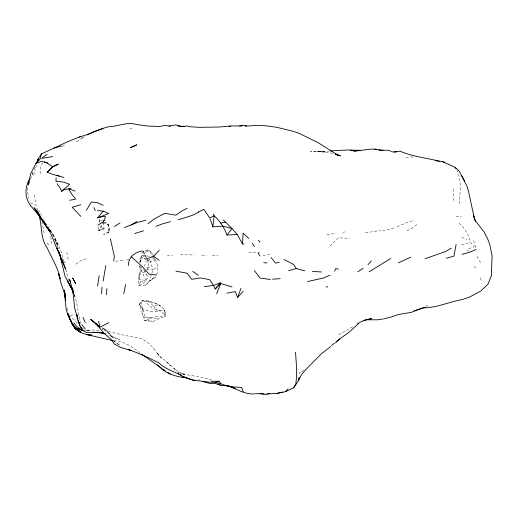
<?xml version="1.0" encoding="UTF-8"?>
<svg xmlns="http://www.w3.org/2000/svg" width="518" height="518" viewBox="0 0 518 518"><rect width="100%" height="100%" fill="white"/><g stroke="black" fill="none" stroke-linecap="round" stroke-linejoin="round"><path stroke-width="0.39" stroke-dasharray="2.59 1.94" d="M108.663 231.391L108.767 225.149L109.525 231.883L103.639 234.408L109.525 231.883L109.104 231.255L108.767 225.149M27.538 187.788L27.467 190.98L28.801 198.213M453.457 200.589L453.664 193.997L453.205 187.794M155.109 259.285L157.867 266.265L157.647 272.604L155.309 277.719L149.508 280.834L145.629 285.068L138.74 285.282L138.895 274.708L141.013 269.464L140.611 264.925M103.27 222.526L104.092 228.749L98.601 230.853L98.893 226.327M99.139 222.552L99.339 219.535L101.891 221.011M459.356 203.645C459.932 192.612 461.939 180.711 456.908 170.39M139.381 304.312L142.69 308.864L149.514 311.396L157.472 311.305L164.776 310.075L164.335 315.773L164.776 316.731L158.793 318.531L153.574 321.361L144.613 320.694L139.381 304.312L142.372 300.155C150.57 301.042 159.46 303.257 164.776 310.075L165.514 315.948L164.776 316.731L159.175 316.362L150.11 317.521L144.846 316.951L142.981 309.408L139.381 304.312L142.372 300.155L144.794 301.185L153.852 302.745L159.874 305.413M140.41 262.652L141.181 256.63L142.851 251.936M66.984 310.794L67.735 306.876M139.873 261.959L141.181 256.63L147.611 260.755L154.215 256.947L155.037 262.937M144.425 266.479L145.629 261.901L150.608 262.069L154.558 257.886M33.715 175.181L35.243 169.6M139.821 262.665L141.155 258.022M151.12 275.304L149.508 280.834L153.574 277.855L155.309 277.719M35.962 167.359L36.577 165.43M151.813 273.277L152.965 269.904L157.867 266.265M30.368 179.286L33.508 171.432L31.061 176.204M35.205 166.99L34.402 169.114L35.179 167.146M108.767 232.096L109.104 231.255M144.995 271.762L138.895 274.708L140.359 282.019L138.74 285.282L142.372 284.071L145.182 281.559L147.973 277.214L144.995 271.762L146.484 269.923M104.092 228.749L98.601 230.853L102.817 222.449M42.858 162.833L40.249 167.541L40.721 173.737M146.982 269.308L147.973 268.078L149.178 267.715L148.245 260.709L143.091 251.269L147.973 249.805L151.392 252.111L153.807 256.255M150.11 317.521L147.973 320.143L144.613 320.694L144.846 316.951L147.973 320.143L152.376 321.296M98.601 230.853L101.619 227.318L100.375 223.077M146.736 269.651L152.965 269.904L150.608 262.069L147.973 258.935L142.372 255.62L147.973 249.805L153.063 255.918M145.629 285.068L153.574 277.855M330.024 245.979L338.39 237.807L349.592 238.299M147.973 260.47L147.611 260.755L143.091 251.269L151.392 252.111M76.748 141.828L84.415 136.551M416.796 224.624L411.195 228.71L405.594 231.404M303.742 370.066L299.184 373.251L302.298 371.276M75.822 264.167L80.892 260.625L87.807 258.152M62.309 146.426L65.592 144.276M352.7 326.826L338.39 334.842M81.65 138.189L84.402 136.758M425.9 306.267L427.998 305.29M396.982 226.722L406.98 222.552L414.283 220.299M393.952 227.965L386.273 229.998L378.723 230.801M461.603 244.723L470.597 242.424L474.281 246.762L467.204 249.391L468.531 251.256M147.973 300.841L153.574 306.002L159.175 304.843L162.076 307.498M262.917 255.775L270.972 254.208M326.884 234.861L335.852 233.217M70.267 315.365L75.168 314.562M102.383 220.804L104.396 220.48M376.864 231.034L368.078 232.427L364.549 232.511M103.807 220.526L105.737 220.267M115.618 261.273L124.773 260.094M139.679 258.87L147.876 258.003M130.031 128.639L131.941 128.425M167.12 255.963L172.585 255.361M342.689 232.2L344.878 231.967M140.359 282.019L145.182 281.559M329.739 151.049L315.986 151.625L310.386 151.224L321.587 151.547L324.708 152.046L317.204 151.314L333.618 153.367M318.143 151.858L326.081 151.25M126.586 259.965L130.335 259.725M146.568 267.832L149.178 267.715M405.827 157.213L413.895 156.902M248.782 252.37L259.984 252.221M180.342 254.798L194.218 254.914M85.567 330.568L89.951 330.523L86.37 330.698L91.964 329.972L99.968 330.29M212.335 255.73L218.143 255.795M201.755 255.368L206.591 255.594M149.43 317.91L158.793 318.531M456.002 216.511L461.603 216.9M142.372 255.62L152.771 256.462M113.701 340.779C123.731 340.935 132.207 346.782 139.821 352.706M103.865 330.601C114.847 332.789 125.628 336.059 136.771 337.496C146.924 339.135 153.555 347.818 159.175 355.626L156.624 352.557L162.374 359.401M63.967 262.315L65.78 262.736M101.878 327.603L106.261 329.901L113.584 338.604L109.369 334.576L114.368 337.665L119.969 339.62L108.767 335.204M211.914 380.18L202.926 377.564L181.578 373.828L185.632 374.611L178.419 372.312L181.578 373.465L173.795 368.512L175.978 370.189L164.776 360.237L159.175 356.008L160.282 356.915M154.073 308.76L161.066 311.195L165.281 315.222L164.776 310.075M461.603 237.386L467.204 239.439M102.784 222.675L108.676 224.929L105.005 222.054M198.375 379.396L199.78 380.082M30.361 202.92L35.962 204.947L37.672 210.981M103.166 221.853L108.676 224.929M101.923 328.652L103.166 329.467L100.732 327.577M113.053 340.507L119.969 345.286L113.086 340.566M139.523 266.239L143.033 269.062M77.428 323.161L70.584 316.543M52.765 249.877L53.419 250.472M152.137 308.223L144.794 301.185L141.388 302.02L142.372 308.184M166.537 361.804L170.377 365.598L169.373 364.601M459.155 223.161C464.821 228.276 468.868 234.991 470.597 242.424M37.73 210.088L40.274 212.794L41.563 216.841M101.619 227.318L103.166 229.021M44.619 222.254L49.417 228.665M474.028 266.31L476.301 269.043M153.309 348.005L153.574 348.342M52.312 234.486L54.312 237.024L58.366 245.616L53.6 237.509M43.143 220.377L45.098 222.941M47.164 242.929L49.65 246.179M153.574 306.002L157.472 311.305M44.503 222.377L46.277 224.838M50.311 230.724C57.187 240.093 61.512 251.088 64.213 262.348M43.195 219.418L48.284 227.512M49.488 229.558L54.481 236.927L51.955 232.841M477.059 256.546L480.497 262.581M50.188 229.96L51.535 232.161M143.622 269.528L146.361 274.411M138.941 265.766L146.432 280.84L138.597 278.898L141.161 270.953L141.013 269.464M74.236 294.852C77.946 304.131 77.823 314.368 81.054 323.763M57.997 247.831L54.856 239.122L58.366 249.054M74.203 294.528L75.168 297.429L74.514 294.878M473.62 240.682L476.21 248.97M480.315 277.823L481.41 281.449M99.339 219.535L100.168 222.364M44.121 232.925L42.055 222.397M68.493 280.575L66.051 269.755M66.796 252.486L68.188 259.758M34.376 194.969L35.373 202.014M50.803 236.784L51.509 243.661M142.69 308.864L142.696 315.332M108.767 333.08L103.166 327.952L109.848 334.298L108.767 333.08"/><path stroke-width="0.78" d="M56.061 177.81L56.041 181.611L58.366 181.391L63.967 182.2L69.567 184.311L61.648 191.31L60.269 188.312L57.051 183.709M243.959 243.933L242.424 243.946L243.182 233.184L248.782 238.442M101.541 293.823L102.033 287.076M106.404 294.755L106.896 288.571M99.126 275.816L97.565 286.091M242.424 243.946L237.581 234.874L231.98 228.509L222.785 226.139L212.866 226.884L214.18 215.857L213.312 214.206M113.714 260.93L114.368 256.352L110.366 238.837M105.821 265.488L103.166 281.067M123.763 293.926L125.57 284.589M456.125 244.457L453.949 256.138L446.412 258.249M37.885 160.612L38.423 158.502L41.505 153.814M41.434 153.924L39.912 159.363L35.962 163.371L41.563 161.273L47.876 163.138M128.237 265.475C128.801 256.805 134.317 252.376 142.508 250.926M36.784 162.95L38.423 158.502L36.59 163.183M29.312 182.129L28.25 184.965L30.789 173.498L35.852 163.487M226.845 293.156L235.289 291.563L237.581 297.487L240.987 288.384M36.817 162.749L38.423 158.502M216.673 293.745L220.778 283.463L220.156 282.822L213.507 285.45L204.332 286.622M334.576 271.283L335.696 268.57L338.39 269.192M103.464 221.581L105.575 216.673L103.166 216.323L97.565 217.89L103.166 211.15L108.767 213.513L97.565 217.89M29.461 179.196C24.65 187.691 24.67 197.967 30.704 205.782L30.361 205.393M86.37 210.282L91.401 202.02M277.104 393.304L285.483 391.673L293.583 387.781L295.707 384.647C297.313 373.918 296.29 362.963 295.5 352.188M293.583 387.781L298.562 380.549L299.184 377.648L298.692 379.901L301.353 374.974L304.785 370.707M198.375 211.81L203.975 209.46L209.576 217.858L214.18 215.857C220.053 221.089 224.262 227.68 226.975 235.03L231.98 228.509L223.478 220.072M175.978 271.154L187.179 273.258L191.725 279.344L200.472 277.926L209.576 279.636L213.507 285.45L215.177 289.057L220.156 282.822M367.987 264.704L371.328 260.936M237.581 297.487L243.182 291.278M285.483 391.673L287.982 388.927M147.973 258.443L153.574 256.332L159.175 250.408M305.102 370.305L321.108 354.04L330.665 346.626M215.177 289.057L220.778 283.463L231.98 287.004M47.164 172.157L52.681 166.731L58.366 164.064L52.765 166.874L47.164 172.157L52.765 174.456L59.143 176.029M349.948 331.481L358.281 323.769M335.386 342.884L339.743 338.934M334.466 343.181L331.546 345.493M336.706 341.278L349.592 331.811M147.973 223.86L153.574 219.418L164.776 213.293L175.978 215.203L181.572 211.098L187.173 208.346M61.648 191.31L63.967 189.549L71.024 188.571M47.164 154.28L41.563 158.378L52.765 156.598M390.766 258.456L369.081 271.808M357.867 271.801L363.079 268.337M114.368 226.547L119.969 222.921M131.171 224.961L136.771 221.529M97.824 225.129L103.347 221.853M357.679 323.705L360.793 321.82L366.394 319.768L371.71 318.589L363.61 320.383M451.256 248.116L445.784 251.424L424.941 258.786M198.647 212.205L192.69 215.229L178.244 219.826M87.179 134.92L93.214 131.935L103.011 128.535M108.767 322.733L99.773 327.182L98.666 321.354M410.865 257.129L398.361 262.84M422.397 307.899L411.195 312.399L398.277 314.53L391.304 316.971L383.514 318.939M41.861 153.671C54.817 147.889 67.359 141.272 80.769 136.597M330.096 275.162L323.646 277.907L307.595 281.572M476.055 249.495L469.58 252.227L462.069 254.357M124.449 227.564L137.743 222.306L145.623 220.396M155.899 226.327L162.704 223.789L170.513 221.672M143.538 230.775L134.751 233.514M425.42 307.31L414.251 310.819M177.324 373.219L182.718 376.295L192.78 380.134L209.576 382.206L215.177 382.349L219.036 381.196L220.778 383.637L223.782 384.919L231.98 386.965L235.34 388.591L226.379 385.256C235.716 388.222 244.03 394.535 254.383 393.926M80.769 204.759L72.222 207.278L80.769 216.33M79.39 136.888C89.575 134.596 98.666 129.066 108.767 126.722C118.072 126.625 126.897 121.471 136.325 124.488L147.973 126.068L159.175 126.483L164.776 125.498L170.377 126.146M54.021 148.109L61.616 146.024M288.649 270.636L296.283 268.577L304.785 270.81M269.781 393.376L265.585 394.476L259.984 393.427M276.787 393.531L282.388 392.12M169.062 126.114L175.978 124.87L181.578 126.67L187.173 125.958L189.355 126.722L199.501 127.331L219.127 127.027L231.98 125.9L239.717 125.978L243.182 125.259L246.62 125.997L250.809 125.919L254.383 125.298L265.585 125.757L276.78 127.292L293.337 131.358L299.184 133.366L318.33 142.793L338.39 155.458L335.586 154.196M326.023 287.095L327.764 286.752M394.392 152.188L399.993 151.159C412.522 156.565 426.094 157.925 439.199 161.143M360.198 150.272L350.408 150.142L355.193 151.152L369.567 149.216L374.637 149.087L383.003 150.505L379.137 150.246M279.176 262.406L275.485 263.034L271.186 257.563M69.567 200.213L75.168 199.365L75.537 198.899L71.97 194.496L69.017 189.73M220.778 222.993L225.414 222.306M382.66 319.062L377.59 319.807L366.394 319.768M423.2 307.821C436.719 307.996 448.938 301.806 462.05 299.611L469.198 297.274L480.775 291.025L487.982 284.123L491.368 275.699L492.1 255.879L489.743 244.302L487.703 239.018L484 231.811L475.135 220.403L473.53 215.702M330.529 150.984L338.39 150.337M272.546 279.163L280.206 278.69M267.055 393.971L276.243 393.434M392.107 151.936L396.296 151.716M226.975 235.03L237.335 234.537M95.966 332.297L86.37 332.485L83.094 330.342L79.714 325.828M229.111 126.327L230.646 126.269M338.798 150.382L349.592 149.961L355.193 151.152M211.48 381.287L219.036 381.196M177.816 126.088L184.363 126.36M239.717 125.978L242.016 125.984M245.085 125.991L246.62 125.997M379.189 150.162L388.791 150.265L391.44 151.599M255.244 393.622L264.135 393.958M92.981 332.271L103.166 333.093L97.565 332.239M263.746 262.723L267.074 262.924M312.412 271.419L321.587 271.976M232.245 386.804L241.718 387.496L243.182 391.569M156.559 274.993L149.223 274.21L142.372 266.744L131.171 256.591M230.38 386.318L220.778 385.23L215.177 383.482L209.576 383.378L202.577 381.468M195.176 380.329L192.78 380.057L182.038 376.69L186.441 377.739M91.964 202.052L97.565 202.7L103.166 205.329M435.612 160.761L442.618 161.571L455.089 167.308L459.311 171.341L467.022 186.286L468.622 191.828L474.488 219.049M97.565 210.483L103.166 211.15M98.342 332.329L101.424 332.692L105.834 334.201M270.344 279.467L259.984 278.043L254.383 270.584M112.918 340.669L86.907 334.609L91.964 335.159C84.117 334.79 74.586 331.177 71.983 322.921M186.428 377.784C175.68 376.813 164.834 373.407 157.673 364.886M68.667 188.895L75.168 191.058M56.339 175.311L63.967 177.467M215.177 382.349L220.778 383.637M82.738 330.549L75.842 328.062L72.028 323.795L67.8 313.306L69.794 317.696M131.171 350.537L120.688 347.436L114.368 343.991L111.467 339.827L102.791 331.909L97.565 325.343L90.864 319.386L97.993 325.595M84.11 330.937L75.842 328.062L80.245 331.986L72.028 323.795L75.168 328.619L80.769 332.316L75.045 328.522L69.813 318.9L71.257 321.581M374.637 149.087L376.851 149.877M335.67 154.124L340.475 155.879L335.58 154.008M130.478 350.265L128.399 349.456C138.973 353.334 149.139 357.919 159.175 363.066C165.417 369.127 173.996 371.535 181.578 375.375M44.295 161.888L47.164 163.028L52.681 166.731M217.981 384.013L220.778 385.23M284.078 259.576L293.583 264.394L296.283 268.577M99.352 326.767L97.565 325.816L99.437 327.033M442.618 161.571L444.8 162.846M80.769 329.111L77.467 327.123L73.737 322.811M161.972 368.868L165.203 370.888M167.884 372.552L170.377 374.106M192.78 271.393L198.375 275.336M153.574 256.332L159.175 260.34M161.661 368.246L141.401 354.001M162.905 369.192L164.776 370.61M98.303 325.686L90.864 319.386M98.096 325.725L95.26 323.316L97.565 325.343M41.563 218.725L30.471 205.516M258.294 240.177L259.984 242.081M42.346 219.677L38.067 214.07L40.695 219.017L39.899 216.828M39.698 215.184L34.052 207.712L35.943 210.088M37.833 212.471L38.779 213.656M38.61 213.707L35.166 209.272L47.164 227.823L50.065 231.572M81.838 324.605L85.243 329.098M49.948 231.442L47.811 228.587L49.948 231.442M455.089 167.308L456.002 168.577M80.769 327.059L83.094 330.342M69.567 284.881L72.682 290.209M49.909 231.248L47.682 227.92C52.726 236.253 55.037 245.823 59.732 254.351M50.039 231.384L48.498 228.988L50.052 231.585M258.087 252.991L259.984 256.021M70.059 285.211L67.521 281.132L72.617 290.203M252.331 243.201L254.383 246.672M71.277 321.529C64.711 312.296 65.631 300.647 64.485 289.95L65.521 300.071M70.487 285.884L73.381 292.638M461.603 175.485L464.717 181.151M72.624 290.203L64.977 276.133L59.971 255.011L62.179 262.755L58.618 251.256M69.567 284.641L70.843 287.153L70.422 285.923M60.386 255.691L56.967 248.426L65.682 269.256L61.752 258.592M70.746 282.038L69.567 279.5L72.708 290.164M83.016 317.456L85.328 322.584M93.946 207.673L95.247 210.709M475.135 220.403L475.621 221.762M210.023 218.771L212.866 226.884M473.381 214.951L475.615 221.587M59.525 253.412L59.887 254.519M38.805 214.575C42.515 225.738 39.86 237.354 47.099 247.656C51.606 258.042 58.074 267.573 60.172 278.911L58.521 273.394L60.412 281.132L65.08 295.474L64.769 293.356M77.888 318.939L74.799 308.845L72.514 288.118L72.734 289.543M78.354 320.435L79.966 325.68L77.823 320.454L76.768 314.594L77.849 318.835M78.289 320.26L79.591 324.54M72.824 290.235L72.514 288.118L73.342 293.939M64.731 293.751L65.482 300.032M131.041 147.306L130.491 147.772L136.771 144.826L131.041 147.306M47.164 227.823L41.2 218.725L47.164 227.823M75.511 283.385L72.727 278.127L75.511 283.385"/></g></svg>
